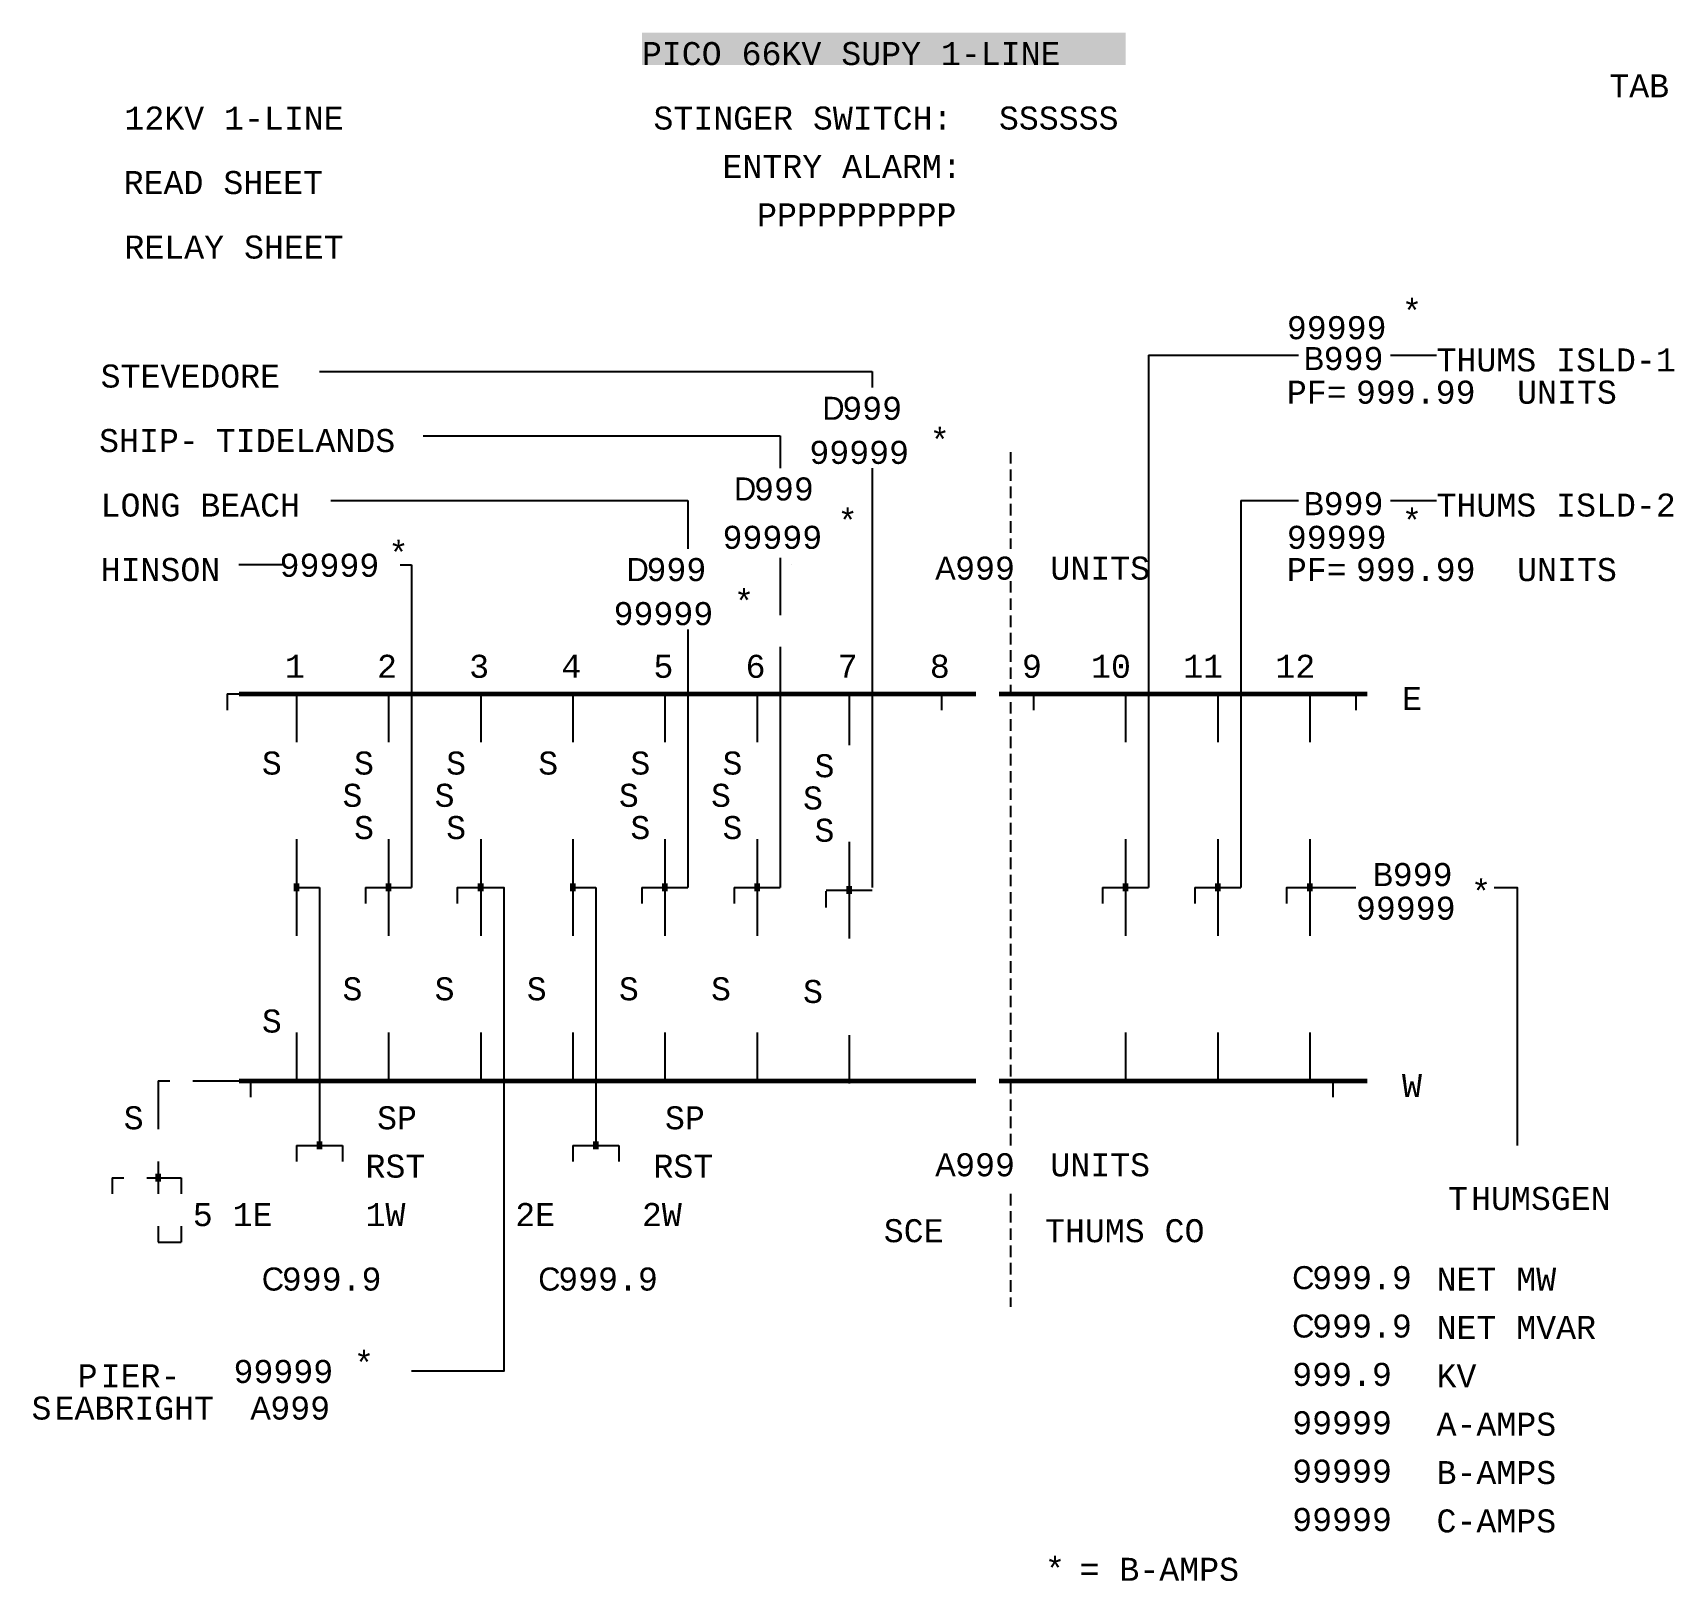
# Model space of a CAD drawing. Extents: x 0.1 to 71.3, y 0 to 67.2.
import ezdxf

# ---------------------------------------------------------------- set-up
doc = ezdxf.new("R2010")
doc.units = 0
doc.header["$MEASUREMENT"] = 0
doc.linetypes.add('DASHED', pattern=[0.75, 0.5, -0.25])
doc.layers.get('0').update_dxf_attribs({"linetype": 'CONTINUOUS'})
doc.layers.add('PICO_66KV_SUPY', color=7, linetype='CONTINUOUS')
doc.layers.get('0').off()
doc.styles.add('MONOTXT', font='monotxt.shx')
doc.styles.add('XA_CUSTOM', font='xa21.shx')

# ---------------------------------------------------------------- blocks, each defined once
blk = doc.blocks.new('XA_X_TXT')
at = {"color": 0, "flags": 8}
for tag, p in [('IND', (-0.2, 0)), ('DATA', (0, 0)), ('TLQ', (1.6, 0))]:
    blk.add_attdef(tag, p, '', height=0.2, dxfattribs=at)

msp = doc.modelspace()

# ---------------------------------------------------------------- linework, layer by layer
at = {"layer": 'PICO_66KV_SUPY', "color": 7, "linetype": 'Continuous'}
for p, q in [((48.5, 53.2), (55, 53.2)), ((48.5, 53.2), (48.5, 30.1)), ((59, 53.2), (61, 53.2)), ((12.5, 52.5), (36.5, 52.5)), ((36.5, 52.5), (36.5, 51.8)), ((17, 49.7), (31, 49.7)), ((31, 49.7), (32.5, 49.7)), ((32.5, 49.7), (32.5, 48.3)), ((36.5, 48.3), (36.5, 30.1)), ((13, 46.9), (28.5, 46.9)), ((28.5, 46.9), (28.5, 44.8)), ((52.5, 46.9), (55, 46.9)), ((52.5, 46.9), (52.5, 30.1)), ((59, 46.9), (61, 46.9)), ((32.5, 44.412), (32.5, 41.923)), ((16, 44.1), (16.5, 44.1)), ((16.5, 44.1), (16.5, 30.1)), ((33, 44.1), (33, 44.1)), ((28.5, 41.3), (28.5, 30.1)), ((32.5, 40.539), (32.5, 30.1)), ((8.5, 38.5), (9, 38.5)), ((8.5, 38.5), (8.5, 37.8)), ((11.5, 38.5), (11.5, 36.4)), ((15.5, 38.5), (15.5, 36.4)), ((19.5, 38.5), (19.5, 36.4)), ((23.5, 38.5), (23.5, 36.4)), ((27.5, 38.5), (27.5, 36.4)), ((31.5, 38.5), (31.5, 36.4)), ((35.5, 38.5), (35.5, 37.8)), ((39.5, 38.5), (39.5, 37.8)), ((43.5, 38.5), (43.5, 37.8)), ((47.5, 38.5), (47.5, 36.4)), ((51.5, 38.5), (51.5, 36.4)), ((55.5, 38.5), (55.5, 36.4)), ((57.5, 38.5), (57.5, 37.8)), ((35.493, 38.384), (35.493, 36.284)), ((11.5, 32.2), (11.5, 28)), ((15.5, 32.2), (15.5, 28)), ((19.5, 32.2), (19.5, 28)), ((23.5, 32.2), (23.5, 28)), ((27.5, 32.2), (27.5, 28)), ((31.5, 32.2), (31.5, 28)), ((35.493, 32.084), (35.493, 27.884)), ((47.5, 32.2), (47.5, 28)), ((51.5, 32.2), (51.5, 28)), ((55.5, 32.2), (55.5, 28)), ((11.5, 30.1), (12.5, 30.1)), ((12.5, 30.1), (12.5, 18.9)), ((14.5, 30.1), (16.5, 30.1)), ((14.5, 30.1), (14.5, 29.4)), ((23.5, 30.1), (24.5, 30.1)), ((24.5, 30.1), (24.5, 18.9)), ((26.5, 30.1), (28.5, 30.1)), ((26.5, 30.1), (26.5, 29.4)), ((30.5, 30.1), (32.5, 30.1)), ((30.5, 30.1), (30.5, 29.4)), ((34.49, 29.936), (34.49, 29.236)), ((34.493, 29.984), (36.493, 29.984)), ((46.5, 30.1), (48.5, 30.1)), ((46.5, 30.1), (46.5, 29.4)), ((50.5, 30.1), (52.5, 30.1)), ((50.5, 30.1), (50.5, 29.4)), ((11.5, 23.8), (11.5, 21.7)), ((15.5, 23.8), (15.5, 21.7)), ((19.5, 23.8), (19.5, 21.7)), ((23.5, 23.8), (23.5, 21.7)), ((27.5, 23.8), (27.5, 21.7)), ((31.5, 23.8), (31.5, 21.7)), ((35.493, 23.684), (35.493, 21.584)), ((47.5, 23.8), (47.5, 21.7)), ((51.5, 23.8), (51.5, 21.7)), ((55.5, 23.8), (55.5, 21.7)), ((5.5, 21.7), (6, 21.7)), ((5.5, 21.7), (5.5, 19.6)), ((7, 21.7), (9, 21.7)), ((9.5, 21.7), (9.5, 21)), ((56.5, 21.7), (56.5, 21)), ((11.5, 18.9), (13.5, 18.9)), ((11.5, 18.9), (11.5, 18.2)), ((13.5, 18.9), (13.5, 18.2)), ((23.5, 18.9), (25.5, 18.9)), ((23.5, 18.9), (23.5, 18.2)), ((25.5, 18.9), (25.5, 18.2)), ((5.5, 18.2), (5.5, 16.8)), ((3.5, 17.5), (4, 17.5)), ((3.5, 17.5), (3.5, 16.8)), ((5, 17.5), (6.5, 17.5)), ((6.5, 17.5), (6.5, 16.8)), ((5.5, 15.4), (5.5, 14.7)), ((6.5, 15.4), (6.5, 14.7)), ((5.5, 14.7), (6.5, 14.7))]:
    msp.add_line(p, q, dxfattribs=at)
at = {"layer": 'PICO_66KV_SUPY', "color": 2, "linetype": 'DASHED'}
for p, q in [((42.5, 49), (42.5, 44.8)), ((42.5, 43.4), (42.5, 18.9)), ((42.5, 16.8), (42.5, 11.9))]:
    msp.add_line(p, q, dxfattribs=at)
at = {"layer": 'PICO_66KV_SUPY'}
for p, q in [((10.5, 44.1), (9, 44.1)), ((11, 44.1), (10.5, 44.1))]:
    msp.add_line(p, q, dxfattribs=at)
at = {"layer": 'PICO_66KV_SUPY', "color": 7, "const_width": 0.2}
for points in [[(9, 38.5), (41, 38.5)], [(42, 38.5), (58, 38.5)], [(9, 21.7), (41, 21.7)], [(42, 21.7), (58, 21.7)]]:
    msp.add_lwpolyline(points, dxfattribs=at)
at = {"layer": 'PICO_66KV_SUPY'}
for points in [[(18.5, 29.4), (18.5, 30.1), (20.5, 30.1), (20.5, 9.1), (16.5, 9.1)], [(54.5, 29.4), (54.5, 30.1), (57.5, 30.1)], [(63.5, 30.1), (64.5, 30.1), (64.5, 18.9)]]:
    msp.add_lwpolyline(points, dxfattribs=at)
at = {"layer": 'PICO_66KV_SUPY', "color": 7}
for points in [[(26.5, 65.8), (26.5, 67.2), (47.5, 65.8), (47.5, 67.2)], [(11.375, 29.925), (11.375, 30.275), (11.625, 29.925), (11.625, 30.275)], [(15.375, 29.925), (15.375, 30.275), (15.625, 29.925), (15.625, 30.275)], [(19.375, 29.925), (19.375, 30.275), (19.625, 29.925), (19.625, 30.275)], [(23.375, 29.925), (23.375, 30.275), (23.625, 29.925), (23.625, 30.275)], [(27.375, 29.925), (27.375, 30.275), (27.625, 29.925), (27.625, 30.275)], [(31.375, 29.925), (31.375, 30.275), (31.625, 29.925), (31.625, 30.275)], [(35.368, 29.809), (35.368, 30.159), (35.618, 29.809), (35.618, 30.159)], [(47.375, 29.925), (47.375, 30.275), (47.625, 29.925), (47.625, 30.275)], [(51.375, 29.925), (51.375, 30.275), (51.625, 29.925), (51.625, 30.275)], [(55.375, 29.925), (55.375, 30.275), (55.625, 29.925), (55.625, 30.275)], [(12.375, 18.725), (12.375, 19.075), (12.625, 18.725), (12.625, 19.075)], [(24.375, 18.725), (24.375, 19.075), (24.625, 18.725), (24.625, 19.075)], [(5.375, 17.325), (5.375, 17.675), (5.625, 17.325), (5.625, 17.675)]]:
    msp.add_solid(points, dxfattribs=at)

# ---------------------------------------------------------------- block references
at = {"layer": 'PICO_66KV_SUPY', "color": 6}
ref = msp.add_blockref('XA_X_TXT', (68.5, 64.4), dxfattribs=at)
ref.add_attrib('DATA', 'TAB', (68.5, 64.4), dxfattribs={"layer": '0', "color": 6, "height": 1, "style": 'MONOTXT', "flags": 2})
at = {"layer": 'PICO_66KV_SUPY'}
ref = msp.add_blockref('XA_X_TXT', (42, 63), dxfattribs=at)
ref.add_attrib('DATA', 'SSSSSS', (42, 63), dxfattribs={"layer": '0', "color": 7, "height": 1, "style": 'MONOTXT', "flags": 2})
at = {"layer": 'PICO_66KV_SUPY', "color": 7}
ref = msp.add_blockref('XA_X_TXT', (31.5, 58.8), dxfattribs=at)
ref.add_attrib('DATA', 'PPPPPPPPPP', (31.5, 58.8), dxfattribs={"layer": '0', "color": 7, "height": 1, "style": 'MONOTXT', "flags": 2})
ref = msp.add_blockref('XA_X_TXT', (54.5, 53.9), dxfattribs=at)
ref.add_attrib('DATA', '99999', (54.5, 53.9), dxfattribs={"layer": '0', "color": 7, "height": 1, "style": 'MONOTXT', "flags": 2})
ref = msp.add_blockref('XA_X_TXT', (55.233, 52.561), dxfattribs=at)
ref.add_attrib('DATA', ' 999', (55.233, 52.561), dxfattribs={"layer": '0', "color": 7, "height": 1, "style": 'MONOTXT', "flags": 2})
ref.add_attrib('ARROW', 'B', (55.233, 52.561), dxfattribs={"layer": '0', "color": 7, "height": 1, "style": 'XA_CUSTOM', "flags": 2})
at = {"layer": 'PICO_66KV_SUPY'}
ref = msp.add_blockref('XA_X_TXT', (61, 52.5), dxfattribs=at)
ref.add_attrib('DATA', 'T', (61, 52.5), dxfattribs={"layer": '0', "color": 6, "height": 1, "style": 'MONOTXT', "flags": 2})
at = {"layer": 'PICO_66KV_SUPY', "color": 6}
ref = msp.add_blockref('XA_X_TXT', (3, 51.8), dxfattribs=at)
ref.add_attrib('DATA', 'S', (3, 51.8), dxfattribs={"layer": '0', "color": 6, "height": 1, "style": 'MONOTXT', "flags": 2})
at = {"layer": 'PICO_66KV_SUPY', "color": 7}
ref = msp.add_blockref('XA_X_TXT', (57.5, 51.1), dxfattribs=at)
ref.add_attrib('DATA', '999.99', (57.5, 51.1), dxfattribs={"layer": '0', "color": 7, "height": 1, "style": 'MONOTXT', "flags": 2})
ref.add_attrib('UNITS', 'UNITS', (64.5, 51.1), dxfattribs={"layer": '0', "color": 7, "height": 1, "style": 'MONOTXT', "flags": 2})
ref = msp.add_blockref('XA_X_TXT', (34.333, 50.4), dxfattribs=at)
ref.add_attrib('DATA', ' 999', (34.333, 50.4), dxfattribs={"layer": '0', "color": 7, "height": 1, "style": 'MONOTXT', "flags": 2})
ref.add_attrib('ARROW', 'D', (34.333, 50.4), dxfattribs={"layer": '0', "color": 7, "height": 1, "style": 'XA_CUSTOM', "flags": 2})
at = {"layer": 'PICO_66KV_SUPY', "color": 6}
ref = msp.add_blockref('XA_X_TXT', (2.932, 49), dxfattribs=at)
ref.add_attrib('DATA', 'S', (2.932, 49), dxfattribs={"layer": '0', "color": 6, "height": 1, "style": 'MONOTXT', "flags": 2})
ref = msp.add_blockref('XA_X_TXT', (8, 49), dxfattribs=at)
ref.add_attrib('DATA', 'T', (8, 49), dxfattribs={"layer": '0', "color": 6, "height": 1, "style": 'MONOTXT', "flags": 2})
at = {"layer": 'PICO_66KV_SUPY', "color": 7}
ref = msp.add_blockref('XA_X_TXT', (33.769, 48.488), dxfattribs=at)
ref.add_attrib('DATA', '99999', (33.769, 48.488), dxfattribs={"layer": '0', "color": 7, "height": 1, "style": 'MONOTXT', "flags": 2})
ref = msp.add_blockref('XA_X_TXT', (30.5, 46.9), dxfattribs=at)
ref.add_attrib('DATA', ' 999', (30.5, 46.9), dxfattribs={"layer": '0', "color": 7, "height": 1, "style": 'MONOTXT', "flags": 2})
ref.add_attrib('ARROW', 'D', (30.5, 46.9), dxfattribs={"layer": '0', "color": 7, "height": 1, "style": 'XA_CUSTOM', "flags": 2})
at = {"layer": 'PICO_66KV_SUPY', "color": 6}
ref = msp.add_blockref('XA_X_TXT', (3, 46.2), dxfattribs=at)
ref.add_attrib('DATA', 'L', (3, 46.2), dxfattribs={"layer": '0', "color": 6, "height": 1, "style": 'MONOTXT', "flags": 2})
at = {"layer": 'PICO_66KV_SUPY', "color": 7}
ref = msp.add_blockref('XA_X_TXT', (55.233, 46.261), dxfattribs=at)
ref.add_attrib('DATA', ' 999', (55.233, 46.261), dxfattribs={"layer": '0', "color": 7, "height": 1, "style": 'MONOTXT', "flags": 2})
ref.add_attrib('ARROW', 'B', (55.233, 46.261), dxfattribs={"layer": '0', "color": 7, "height": 1, "style": 'XA_CUSTOM', "flags": 2})
at = {"layer": 'PICO_66KV_SUPY'}
ref = msp.add_blockref('XA_X_TXT', (61, 46.2), dxfattribs=at)
ref.add_attrib('DATA', 'T', (61, 46.2), dxfattribs={"layer": '0', "color": 6, "height": 1, "style": 'MONOTXT', "flags": 2})
at = {"layer": 'PICO_66KV_SUPY', "color": 7}
ref = msp.add_blockref('XA_X_TXT', (30, 44.8), dxfattribs=at)
ref.add_attrib('DATA', '99999', (30, 44.8), dxfattribs={"layer": '0', "color": 7, "height": 1, "style": 'MONOTXT', "flags": 2})
ref = msp.add_blockref('XA_X_TXT', (54.5, 44.8), dxfattribs=at)
ref.add_attrib('DATA', '99999', (54.5, 44.8), dxfattribs={"layer": '0', "color": 7, "height": 1, "style": 'MONOTXT', "flags": 2})
at = {"layer": 'PICO_66KV_SUPY'}
ref = msp.add_blockref('XA_X_TXT', (3, 43.4), dxfattribs=at)
ref.add_attrib('DATA', 'H', (3, 43.4), dxfattribs={"layer": '0', "color": 6, "height": 1, "style": 'MONOTXT', "flags": 2})
at = {"layer": 'PICO_66KV_SUPY', "color": 7}
ref = msp.add_blockref('XA_X_TXT', (10.769, 43.588), dxfattribs=at)
ref.add_attrib('DATA', '99999', (10.769, 43.588), dxfattribs={"layer": '0', "color": 7, "height": 1, "style": 'MONOTXT', "flags": 2})
ref = msp.add_blockref('XA_X_TXT', (25.833, 43.4), dxfattribs=at)
ref.add_attrib('DATA', ' 999', (25.833, 43.4), dxfattribs={"layer": '0', "color": 7, "height": 1, "style": 'MONOTXT', "flags": 2})
ref.add_attrib('ARROW', 'D', (25.833, 43.4), dxfattribs={"layer": '0', "color": 7, "height": 1, "style": 'XA_CUSTOM', "flags": 2})
ref = msp.add_blockref('XA_X_TXT', (39.233, 43.461), dxfattribs=at)
ref.add_attrib('DATA', ' 999', (39.233, 43.461), dxfattribs={"layer": '0', "color": 7, "height": 1, "style": 'MONOTXT', "flags": 2})
ref.add_attrib('ARROW', 'A', (39.233, 43.461), dxfattribs={"layer": '0', "color": 7, "height": 1, "style": 'XA_CUSTOM', "flags": 2})
ref.add_attrib('UNITS', 'UNITS', (44.233, 43.461), dxfattribs={"layer": '0', "color": 7, "height": 1, "style": 'MONOTXT', "flags": 2})
ref = msp.add_blockref('XA_X_TXT', (57.5, 43.4), dxfattribs=at)
ref.add_attrib('DATA', '999.99', (57.5, 43.4), dxfattribs={"layer": '0', "color": 7, "height": 1, "style": 'MONOTXT', "flags": 2})
ref.add_attrib('UNITS', 'UNITS', (64.5, 43.4), dxfattribs={"layer": '0', "color": 7, "height": 1, "style": 'MONOTXT', "flags": 2})
ref = msp.add_blockref('XA_X_TXT', (25.269, 41.488), dxfattribs=at)
ref.add_attrib('DATA', '99999', (25.269, 41.488), dxfattribs={"layer": '0', "color": 7, "height": 1, "style": 'MONOTXT', "flags": 2})
at = {"layer": 'PICO_66KV_SUPY'}
ref = msp.add_blockref('XA_X_TXT', (10, 35), dxfattribs=at)
ref.add_attrib('DATA', 'S', (10, 35), dxfattribs={"layer": '0', "color": 7, "height": 1, "style": 'MONOTXT', "flags": 2})
at = {"layer": 'PICO_66KV_SUPY', "color": 7}
ref = msp.add_blockref('XA_X_TXT', (14, 35), dxfattribs=at)
ref.add_attrib('DATA', 'S', (14, 35), dxfattribs={"layer": '0', "color": 7, "height": 1, "style": 'MONOTXT', "flags": 2})
at = {"layer": 'PICO_66KV_SUPY'}
ref = msp.add_blockref('XA_X_TXT', (18, 35), dxfattribs=at)
ref.add_attrib('DATA', 'S', (18, 35), dxfattribs={"layer": '0', "color": 7, "height": 1, "style": 'MONOTXT', "flags": 2})
ref = msp.add_blockref('XA_X_TXT', (22, 35), dxfattribs=at)
ref.add_attrib('DATA', 'S', (22, 35), dxfattribs={"layer": '0', "color": 7, "height": 1, "style": 'MONOTXT', "flags": 2})
ref = msp.add_blockref('XA_X_TXT', (26, 35), dxfattribs=at)
ref.add_attrib('DATA', 'S', (26, 35), dxfattribs={"layer": '0', "color": 7, "height": 1, "style": 'MONOTXT', "flags": 2})
at = {"layer": 'PICO_66KV_SUPY', "color": 7}
ref = msp.add_blockref('XA_X_TXT', (30, 35), dxfattribs=at)
ref.add_attrib('DATA', 'S', (30, 35), dxfattribs={"layer": '0', "color": 7, "height": 1, "style": 'MONOTXT', "flags": 2})
ref = msp.add_blockref('XA_X_TXT', (33.993, 34.884), dxfattribs=at)
ref.add_attrib('DATA', 'S', (33.993, 34.884), dxfattribs={"layer": '0', "color": 7, "height": 1, "style": 'MONOTXT', "flags": 2})
ref = msp.add_blockref('XA_X_TXT', (13.5, 33.6), dxfattribs=at)
ref.add_attrib('DATA', 'S', (13.5, 33.6), dxfattribs={"layer": '0', "color": 7, "height": 1, "style": 'MONOTXT', "flags": 2})
ref = msp.add_blockref('XA_X_TXT', (17.5, 33.6), dxfattribs=at)
ref.add_attrib('DATA', 'S', (17.5, 33.6), dxfattribs={"layer": '0', "color": 7, "height": 1, "style": 'MONOTXT', "flags": 2})
ref = msp.add_blockref('XA_X_TXT', (25.5, 33.6), dxfattribs=at)
ref.add_attrib('DATA', 'S', (25.5, 33.6), dxfattribs={"layer": '0', "color": 7, "height": 1, "style": 'MONOTXT', "flags": 2})
ref = msp.add_blockref('XA_X_TXT', (29.5, 33.6), dxfattribs=at)
ref.add_attrib('DATA', 'S', (29.5, 33.6), dxfattribs={"layer": '0', "color": 7, "height": 1, "style": 'MONOTXT', "flags": 2})
ref = msp.add_blockref('XA_X_TXT', (33.493, 33.484), dxfattribs=at)
ref.add_attrib('DATA', 'S', (33.493, 33.484), dxfattribs={"layer": '0', "color": 7, "height": 1, "style": 'MONOTXT', "flags": 2})
ref = msp.add_blockref('XA_X_TXT', (14, 32.2), dxfattribs=at)
ref.add_attrib('DATA', 'S', (14, 32.2), dxfattribs={"layer": '0', "color": 7, "height": 1, "style": 'MONOTXT', "flags": 2})
at = {"layer": 'PICO_66KV_SUPY'}
ref = msp.add_blockref('XA_X_TXT', (18, 32.2), dxfattribs=at)
ref.add_attrib('DATA', 'S', (18, 32.2), dxfattribs={"layer": '0', "color": 7, "height": 1, "style": 'MONOTXT', "flags": 2})
ref = msp.add_blockref('XA_X_TXT', (26, 32.2), dxfattribs=at)
ref.add_attrib('DATA', 'S', (26, 32.2), dxfattribs={"layer": '0', "color": 7, "height": 1, "style": 'MONOTXT', "flags": 2})
ref = msp.add_blockref('XA_X_TXT', (30, 32.2), dxfattribs=at)
ref.add_attrib('DATA', 'S', (30, 32.2), dxfattribs={"layer": '0', "color": 7, "height": 1, "style": 'MONOTXT', "flags": 2})
at = {"layer": 'PICO_66KV_SUPY', "color": 7}
ref = msp.add_blockref('XA_X_TXT', (33.993, 32.084), dxfattribs=at)
ref.add_attrib('DATA', 'S', (33.993, 32.084), dxfattribs={"layer": '0', "color": 7, "height": 1, "style": 'MONOTXT', "flags": 2})
ref = msp.add_blockref('XA_X_TXT', (58.233, 30.161), dxfattribs=at)
ref.add_attrib('DATA', ' 999', (58.233, 30.161), dxfattribs={"layer": '0', "color": 7, "height": 1, "style": 'MONOTXT', "flags": 2})
ref.add_attrib('ARROW', 'B', (58.233, 30.161), dxfattribs={"layer": '0', "color": 7, "height": 1, "style": 'XA_CUSTOM', "flags": 2})
ref = msp.add_blockref('XA_X_TXT', (57.5, 28.7), dxfattribs=at)
ref.add_attrib('DATA', '99999', (57.5, 28.7), dxfattribs={"layer": '0', "color": 7, "height": 1, "style": 'MONOTXT', "flags": 2})
ref = msp.add_blockref('XA_X_TXT', (13.5, 25.2), dxfattribs=at)
ref.add_attrib('DATA', 'S', (13.5, 25.2), dxfattribs={"layer": '0', "color": 7, "height": 1, "style": 'MONOTXT', "flags": 2})
ref = msp.add_blockref('XA_X_TXT', (17.5, 25.2), dxfattribs=at)
ref.add_attrib('DATA', 'S', (17.5, 25.2), dxfattribs={"layer": '0', "color": 7, "height": 1, "style": 'MONOTXT', "flags": 2})
ref = msp.add_blockref('XA_X_TXT', (21.5, 25.2), dxfattribs=at)
ref.add_attrib('DATA', 'S', (21.5, 25.2), dxfattribs={"layer": '0', "color": 7, "height": 1, "style": 'MONOTXT', "flags": 2})
ref = msp.add_blockref('XA_X_TXT', (25.5, 25.2), dxfattribs=at)
ref.add_attrib('DATA', 'S', (25.5, 25.2), dxfattribs={"layer": '0', "color": 7, "height": 1, "style": 'MONOTXT', "flags": 2})
ref = msp.add_blockref('XA_X_TXT', (29.5, 25.2), dxfattribs=at)
ref.add_attrib('DATA', 'S', (29.5, 25.2), dxfattribs={"layer": '0', "color": 7, "height": 1, "style": 'MONOTXT', "flags": 2})
ref = msp.add_blockref('XA_X_TXT', (33.493, 25.084), dxfattribs=at)
ref.add_attrib('DATA', 'S', (33.493, 25.084), dxfattribs={"layer": '0', "color": 7, "height": 1, "style": 'MONOTXT', "flags": 2})
at = {"layer": 'PICO_66KV_SUPY'}
ref = msp.add_blockref('XA_X_TXT', (10, 23.8), dxfattribs=at)
ref.add_attrib('DATA', 'S', (10, 23.8), dxfattribs={"layer": '0', "color": 7, "height": 1, "style": 'MONOTXT', "flags": 2})
ref = msp.add_blockref('XA_X_TXT', (4, 19.6), dxfattribs=at)
ref.add_attrib('DATA', 'S', (4, 19.6), dxfattribs={"layer": '0', "color": 7, "height": 1, "style": 'MONOTXT', "flags": 2})
at = {"layer": 'PICO_66KV_SUPY', "color": 7}
ref = msp.add_blockref('XA_X_TXT', (15, 19.6), dxfattribs=at)
ref.add_attrib('DATA', 'SP', (15, 19.6), dxfattribs={"layer": '0', "color": 7, "height": 1, "style": 'MONOTXT', "flags": 2})
ref = msp.add_blockref('XA_X_TXT', (27.5, 19.6), dxfattribs=at)
ref.add_attrib('DATA', 'SP', (27.5, 19.6), dxfattribs={"layer": '0', "color": 7, "height": 1, "style": 'MONOTXT', "flags": 2})
ref = msp.add_blockref('XA_X_TXT', (39.233, 17.561), dxfattribs=at)
ref.add_attrib('DATA', ' 999', (39.233, 17.561), dxfattribs={"layer": '0', "color": 7, "height": 1, "style": 'MONOTXT', "flags": 2})
ref.add_attrib('ARROW', 'A', (39.233, 17.561), dxfattribs={"layer": '0', "color": 7, "height": 1, "style": 'XA_CUSTOM', "flags": 2})
ref.add_attrib('UNITS', 'UNITS', (44.233, 17.561), dxfattribs={"layer": '0', "color": 7, "height": 1, "style": 'MONOTXT', "flags": 2})
ref = msp.add_blockref('XA_X_TXT', (14.5, 17.5), dxfattribs=at)
ref.add_attrib('DATA', 'RST', (14.5, 17.5), dxfattribs={"layer": '0', "color": 7, "height": 1, "style": 'MONOTXT', "flags": 2})
ref = msp.add_blockref('XA_X_TXT', (27, 17.5), dxfattribs=at)
ref.add_attrib('DATA', 'RST', (27, 17.5), dxfattribs={"layer": '0', "color": 7, "height": 1, "style": 'MONOTXT', "flags": 2})
at = {"layer": 'PICO_66KV_SUPY', "color": 6}
ref = msp.add_blockref('XA_X_TXT', (61.5, 16.1), dxfattribs=at)
ref.add_attrib('DATA', 'T', (61.5, 16.1), dxfattribs={"layer": '0', "color": 6, "height": 1, "style": 'MONOTXT', "flags": 2})
at = {"layer": 'PICO_66KV_SUPY'}
ref = msp.add_blockref('XA_X_TXT', (10, 12.6), dxfattribs=at)
ref.add_attrib('DATA', ' 999.9', (10, 12.6), dxfattribs={"layer": '0', "color": 7, "height": 1, "style": 'MONOTXT', "flags": 2})
ref.add_attrib('ARROW', 'C', (10, 12.6), dxfattribs={"layer": '0', "color": 7, "height": 1, "style": 'XA_CUSTOM', "flags": 2})
ref = msp.add_blockref('XA_X_TXT', (22, 12.6), dxfattribs=at)
ref.add_attrib('DATA', ' 999.9', (22, 12.6), dxfattribs={"layer": '0', "color": 7, "height": 1, "style": 'MONOTXT', "flags": 2})
ref.add_attrib('ARROW', 'C', (22, 12.6), dxfattribs={"layer": '0', "color": 7, "height": 1, "style": 'XA_CUSTOM', "flags": 2})
at = {"layer": 'PICO_66KV_SUPY', "color": 7}
ref = msp.add_blockref('XA_X_TXT', (54.733, 12.661), dxfattribs=at)
ref.add_attrib('DATA', ' 999.9', (54.733, 12.661), dxfattribs={"layer": '0', "color": 7, "height": 1, "style": 'MONOTXT', "flags": 2})
ref.add_attrib('ARROW', 'C', (54.733, 12.661), dxfattribs={"layer": '0', "color": 7, "height": 1, "style": 'XA_CUSTOM', "flags": 2})
ref = msp.add_blockref('XA_X_TXT', (54.733, 10.561), dxfattribs=at)
ref.add_attrib('DATA', ' 999.9', (54.733, 10.561), dxfattribs={"layer": '0', "color": 7, "height": 1, "style": 'MONOTXT', "flags": 2})
ref.add_attrib('ARROW', 'C', (54.733, 10.561), dxfattribs={"layer": '0', "color": 7, "height": 1, "style": 'XA_CUSTOM', "flags": 2})
at = {"layer": 'PICO_66KV_SUPY', "color": 6}
ref = msp.add_blockref('XA_X_TXT', (2, 8.4), dxfattribs=at)
ref.add_attrib('DATA', 'P', (2, 8.4), dxfattribs={"layer": '0', "color": 6, "height": 1, "style": 'MONOTXT', "flags": 2})
at = {"layer": 'PICO_66KV_SUPY', "color": 7}
ref = msp.add_blockref('XA_X_TXT', (8.769, 8.588), dxfattribs=at)
ref.add_attrib('DATA', '99999', (8.769, 8.588), dxfattribs={"layer": '0', "color": 7, "height": 1, "style": 'MONOTXT', "flags": 2})
ref = msp.add_blockref('XA_X_TXT', (54.733, 8.461), dxfattribs=at)
ref.add_attrib('DATA', '999.9', (54.733, 8.461), dxfattribs={"layer": '0', "color": 7, "height": 1, "style": 'MONOTXT', "flags": 2})
at = {"layer": 'PICO_66KV_SUPY'}
ref = msp.add_blockref('XA_X_TXT', (0, 7), dxfattribs=at)
ref.add_attrib('DATA', 'S', (0, 7), dxfattribs={"layer": '0', "color": 6, "height": 1, "style": 'MONOTXT', "flags": 2})
at = {"layer": 'PICO_66KV_SUPY', "color": 7}
ref = msp.add_blockref('XA_X_TXT', (9.5, 7), dxfattribs=at)
ref.add_attrib('DATA', ' 999', (9.5, 7), dxfattribs={"layer": '0', "color": 7, "height": 1, "style": 'MONOTXT', "flags": 2})
ref.add_attrib('ARROW', 'A', (9.5, 7), dxfattribs={"layer": '0', "color": 7, "height": 1, "style": 'XA_CUSTOM', "flags": 2})
ref = msp.add_blockref('XA_X_TXT', (54.733, 6.361), dxfattribs=at)
ref.add_attrib('DATA', '99999', (54.733, 6.361), dxfattribs={"layer": '0', "color": 7, "height": 1, "style": 'MONOTXT', "flags": 2})
ref = msp.add_blockref('XA_X_TXT', (54.733, 4.261), dxfattribs=at)
ref.add_attrib('DATA', '99999', (54.733, 4.261), dxfattribs={"layer": '0', "color": 7, "height": 1, "style": 'MONOTXT', "flags": 2})
ref = msp.add_blockref('XA_X_TXT', (54.733, 2.161), dxfattribs=at)
ref.add_attrib('DATA', '99999', (54.733, 2.161), dxfattribs={"layer": '0', "color": 7, "height": 1, "style": 'MONOTXT', "flags": 2})

# ---------------------------------------------------------------- texts
at = {"layer": 'PICO_66KV_SUPY', "color": 8, "style": 'MONOTXT'}
msp.add_text('PICO 66KV SUPY 1-LINE', height=1, dxfattribs=at).set_placement((26.5, 65.8))
at = {"layer": 'PICO_66KV_SUPY', "color": 7, "style": 'MONOTXT'}
for s, p in [('12KV 1-LINE', (4.032, 63)), ('STINGER SWITCH:', (27, 63)), ('ENTRY ALARM:', (30, 60.9)), ('READ SHEET', (4, 60.2)), ('RELAY SHEET', (4.032, 57.4)), ('THUMS ISLD-1', (61, 52.5)), ('STEVEDORE', (3, 51.8)), ('SHIP-', (2.932, 49)), ('TIDELANDS', (8, 49)), ('LONG BEACH', (3, 46.2)), (' HUMS ISLD-2', (61, 46.2)), ('HINSON', (3, 43.4)), ('1', (11, 39.2)), ('2', (15, 39.2)), ('3', (19, 39.2)), ('4', (23, 39.2)), ('5', (27, 39.2)), ('6', (31, 39.2)), ('7', (35, 39.2)), ('8', (39, 39.2)), ('9', (43, 39.2)), ('10', (46, 39.2)), ('11', (50, 39.2)), ('12', (54, 39.2)), ('E', (59.5, 37.8)), ('W', (59.5, 21)), ('5 1E', (7, 15.4)), ('1W', (14.5, 15.4)), ('2E', (21, 15.4)), ('2W', (26.5, 15.4)), ('IER-', (3, 8.4)), ('EABRIGHT', (1, 7))]:
    msp.add_text(s, height=1, dxfattribs=at).set_placement(p)
at = {"layer": 'PICO_66KV_SUPY', "color": 2, "style": 'MONOTXT'}
for s, p in [('*', (59.5, 54.6)), ('*', (39, 49)), ('*', (35, 45.5)), ('*', (59.5, 45.5)), ('*', (15.5, 44.1)), ('*', (30.5, 42)), ('*', (62.5, 29.4)), ('THUMS CO', (44, 14.7)), ('*', (14, 8.933)), ('*', (44, 0))]:
    msp.add_text(s, height=1, dxfattribs=at).set_placement(p)
at = {"layer": 'PICO_66KV_SUPY', "style": 'MONOTXT'}
for s, p in [('PF=', (54.5, 51.1)), ('PF=', (54.5, 43.4)), ('HUMSGEN ', (62.5, 16.1)), ('SCE', (37, 14.7)), ('NET MW', (61, 12.6)), ('NET MVAR', (61, 10.5)), ('KV', (61, 8.4)), ('A-AMPS', (61, 6.3)), ('B-AMPS', (61, 4.2)), ('C-AMPS', (61, 2.1)), ('= B-AMPS', (45.5, 0))]:
    msp.add_text(s, height=1, dxfattribs=at).set_placement(p)

doc.saveas('drawing.dxf')
